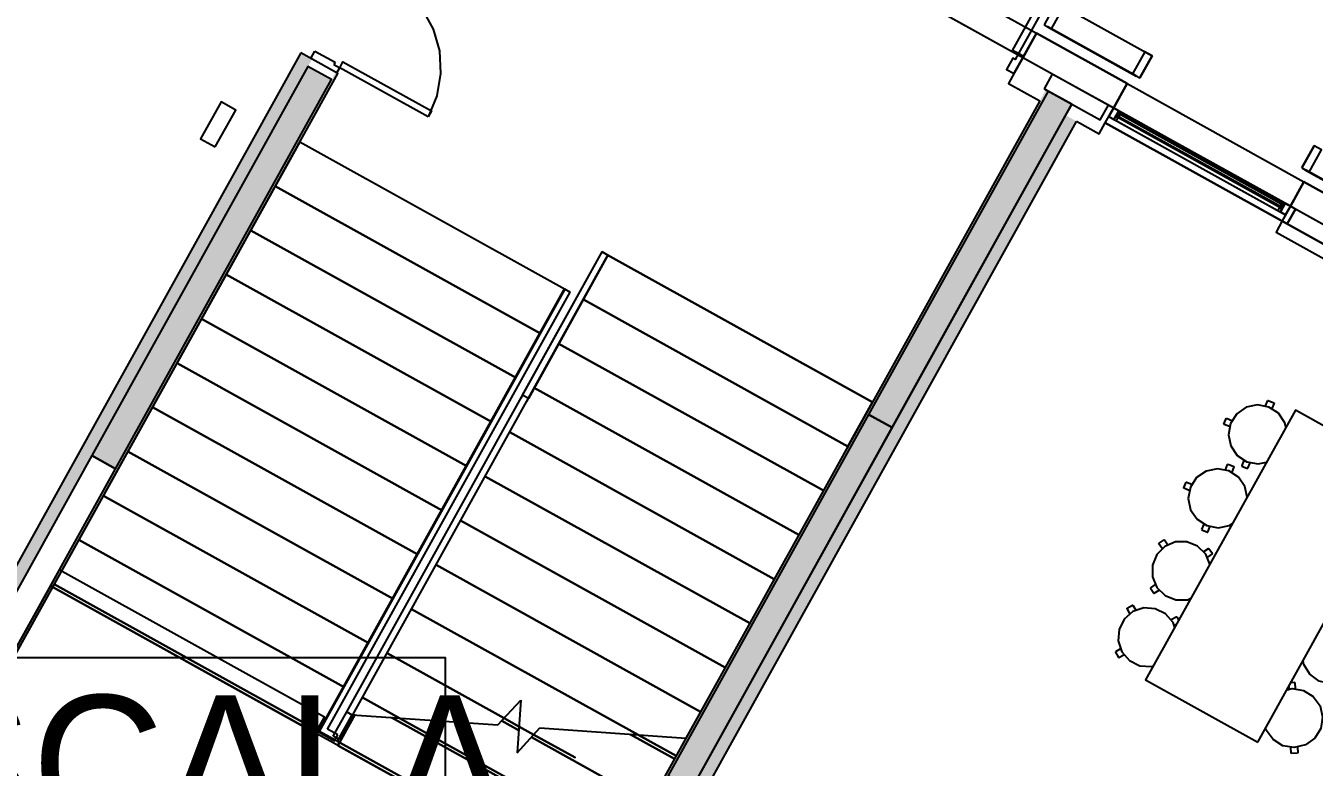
# Model space of a CAD drawing. Header units: metres. Extents: x 2.3 to 42.8, y 0.9 to 31.9.
# Drawn here: x 30.47 to 33.479, y 27.594 to 29.326 of the extents above; entities that cross this region are included whole.
import ezdxf

# ---------------------------------------------------------------- set-up
doc = ezdxf.new("R2010")
doc.units = ezdxf.units.M
for name, color, linetype in [('ARREDI', 9, 'Continuous'), ('INFISSI_VETRATE', 4, 'Continuous'), ('PARETI_STRUTTURE', 7, 'Continuous'), ('PILASTRI_SETTI', 8, 'Continuous'), ('WAYFINDING_RIQUADRI', 7, 'Continuous'), ('WAYFINDING_TESTI', 7, 'Continuous')]:
    doc.layers.add(name, color=color, linetype=linetype)

msp = doc.modelspace()

# ---------------------------------------------------------------- linework, layer by layer
at = {"layer": 'ARREDI'}
for points in [[(32.8562, 29.3231), (33.0628, 29.2084), (33.063, 29.2088), (32.8564, 29.3235)], [(30.6239, 28.322), (30.679, 28.2915), (31.1837, 29.2002), (31.1286, 29.2308)], [(32.8479, 29.1787), (32.9788, 29.106), (32.998, 29.1404), (32.867, 29.2131)], [(32.4931, 28.3876), (32.4381, 28.4181), (31.9698, 27.5748), (32.0249, 27.5442), (32.4931, 28.3876), (32.9125, 29.1428), (32.8574, 29.1734), (32.4381, 28.4181)], [(30.9122, 29.0429), (30.96, 29.1289), (30.9256, 29.148), (30.8778, 29.062)], [(33.011, 29.107), (33.0215, 29.1258), (33.0277, 29.1223), (33.0283, 29.1235), (33.01, 29.1337), (32.9989, 29.1137)], [(33.011, 29.107), (33.017, 29.1037), (33.0204, 29.1097), (33.0144, 29.113)], [(33.0213, 29.1114), (33.0184, 29.113), (33.0175, 29.1113), (33.0204, 29.1097)], [(33.0258, 29.1189), (33.0213, 29.1214), (33.0182, 29.1158), (33.0227, 29.1134)], [(33.024, 29.1244), (33.0232, 29.123), (33.0267, 29.1211), (33.0274, 29.1225)], [(33.4586, 28.9886), (33.8545, 28.7688), (33.8547, 28.7692), (33.4588, 28.989)], [(31.6719, 28.6071), (31.0523, 28.9511)], [(33.3999, 28.8911), (33.4032, 28.8971), (33.3973, 28.9004), (33.3939, 28.8944)], [(33.3982, 28.9022), (33.3973, 28.9004), (33.4001, 28.8989), (33.4011, 28.9006)], [(33.4022, 28.9099), (33.3991, 28.9043), (33.4036, 28.9019), (33.4066, 28.9074)], [(33.3999, 28.8911), (33.412, 28.8844), (33.4231, 28.9043), (33.4048, 28.9145), (33.4041, 28.9133), (33.4103, 28.9099)], [(33.4078, 28.9113), (33.4044, 28.9132), (33.4036, 28.9118), (33.407, 28.9099)], [(33.7706, 28.6663), (33.7897, 28.7008), (33.4351, 28.8976), (33.416, 28.8632)], [(31.6146, 28.5038), (30.9949, 28.8479)], [(31.5572, 28.4006), (30.9376, 28.7446)], [(31.4999, 28.2973), (30.8803, 28.6413)], [(31.4425, 28.194), (30.8229, 28.5381)], [(31.3852, 28.0908), (30.7656, 28.4348)], [(33.3474, 27.6525), (33.6971, 28.2825), (33.4348, 28.4281), (33.0851, 27.7982)], [(30.679, 28.2915), (30.6239, 28.322), (30.1288, 27.4305), (30.1839, 27.3999)], [(31.3279, 27.9875), (30.7082, 28.3315)], [(31.2705, 27.8842), (30.6509, 28.2283)], [(31.2132, 27.7809), (30.5936, 28.125)], [(30.527, 28.0178), (31.1466, 27.6738), (31.1674, 27.7111), (30.5478, 28.0552)], [(31.8178, 27.3011), (30.527, 28.0178), (30.1839, 27.3999), (31.4747, 26.6832)], [(31.3426, 27.7091), (31.8738, 27.4141)], [(31.5868, 27.7086), (31.6214, 27.6894)], [(31.6559, 27.6702), (31.7526, 27.6166)], [(31.9002, 27.6697), (31.9885, 27.6207)], [(31.1969, 27.6549), (31.8165, 27.3108)]]:
    msp.add_lwpolyline(points, close=True, dxfattribs=at)
for points in [[(33.0628, 29.2084), (32.8562, 29.3231)], [(31.1096, 29.0544), (30.5362, 28.0217), (31.1558, 27.6777), (30.5362, 28.0217), (30.1922, 27.4021)], [(31.1096, 29.0544), (31.7292, 28.7104)], [(35.438, 27.8896), (33.4586, 28.9886)], [(31.2193, 27.7236), (31.8156, 28.7976), (31.8293, 28.7899), (31.6437, 28.4556)], [(31.2335, 27.7168), (31.8293, 28.7899), (31.8156, 28.7975)], [(31.63, 28.4633), (31.8156, 28.7975)], [(31.1532, 27.6769), (31.7275, 28.7113)], [(31.1558, 27.6777), (31.7292, 28.7104)], [(31.7275, 28.7113), (31.7413, 28.7037)], [(31.1746, 27.683), (31.7413, 28.7037)], [(31.6398, 28.4485), (31.6437, 28.4556), (31.63, 28.4633), (31.626, 28.4561)], [(33.4128, 28.3884), (33.4106, 28.3987), (33.3954, 28.4208), (33.3729, 28.4355), (33.3465, 28.4405), (33.3202, 28.4349), (33.298, 28.4197), (33.2833, 28.3972)], [(33.3654, 28.438), (33.3704, 28.4505)], [(33.3704, 28.4505), (33.3714, 28.4509)], [(33.3714, 28.4509), (33.3846, 28.4456)], [(33.385, 28.4446), (33.38, 28.4322)], [(33.3846, 28.4456), (33.385, 28.4446)], [(33.2679, 28.3957), (33.2732, 28.4089)], [(33.2732, 28.4089), (33.2742, 28.4093)], [(33.2742, 28.4093), (33.2866, 28.4043)], [(33.2683, 28.3947), (33.2679, 28.3957)], [(33.2808, 28.3897), (33.2683, 28.3947)], [(33.2833, 28.3972), (33.2784, 28.3708), (33.2839, 28.3445), (33.2991, 28.3223), (33.3216, 28.3076), (33.3481, 28.3027), (33.3674, 28.3067)], [(33.3221, 28.2251), (33.3169, 28.2496), (33.3017, 28.2717), (33.2792, 28.2864), (33.2528, 28.2914), (33.2265, 28.2858), (33.2043, 28.2706), (33.1896, 28.2481)], [(33.2717, 28.2889), (33.2767, 28.3014)], [(33.2767, 28.3014), (33.2777, 28.3018)], [(33.2777, 28.3018), (33.2909, 28.2965)], [(33.2913, 28.2955), (33.2863, 28.2831)], [(33.2909, 28.2966), (33.2913, 28.2955)], [(33.3145, 28.311), (33.3095, 28.2985)], [(33.3095, 28.2985), (33.3099, 28.2975)], [(33.3099, 28.2975), (33.3231, 28.2922)], [(33.3231, 28.2922), (33.3241, 28.2927)], [(33.3241, 28.2926), (33.3291, 28.3051)], [(33.1742, 28.2466), (33.1795, 28.2598)], [(33.1795, 28.2598), (33.1805, 28.2602)], [(33.1805, 28.2602), (33.193, 28.2552)], [(33.1746, 28.2456), (33.1742, 28.2466)], [(33.1871, 28.2406), (33.1747, 28.2456)], [(33.1896, 28.2481), (33.1847, 28.2217), (33.1902, 28.1954), (33.2054, 28.1732), (33.2279, 28.1585), (33.2544, 28.1536), (33.2807, 28.1591), (33.2884, 28.1644)], [(33.2208, 28.1619), (33.2158, 28.1494)], [(33.2158, 28.1494), (33.2162, 28.1484)], [(33.2162, 28.1484), (33.2294, 28.1431)], [(33.2294, 28.1431), (33.2304, 28.1436)], [(33.2304, 28.1436), (33.2354, 28.156)], [(33.13, 28.1099), (33.1111, 28.0908), (33.101, 28.0659), (33.1012, 28.039), (33.1116, 28.0142), (33.1308, 27.9953), (33.1557, 27.9852), (33.1826, 27.9854), (33.191, 27.989)], [(33.1162, 28.1162), (33.1164, 28.1173)], [(33.1237, 28.1051), (33.1162, 28.1162)], [(33.1164, 28.1173), (33.1281, 28.1253)], [(33.1281, 28.1253), (33.1292, 28.1251)], [(33.1292, 28.1251), (33.1367, 28.114)], [(33.2353, 28.0688), (33.2257, 28.0916), (33.2065, 28.1105), (33.1816, 28.1206), (33.1547, 28.1204), (33.13, 28.1099)], [(33.2209, 28.0979), (33.232, 28.1054)], [(33.2408, 28.0924), (33.2297, 28.0848)], [(33.232, 28.1054), (33.2331, 28.1052)], [(33.2331, 28.1052), (33.241, 28.0935)], [(33.241, 28.0935), (33.2408, 28.0924)], [(33.1076, 28.021), (33.0965, 28.0135)], [(33.0965, 28.0135), (33.0963, 28.0124)], [(33.0963, 28.0124), (33.1042, 28.0006)], [(33.1042, 28.0006), (33.1053, 28.0004)], [(33.1053, 28.0004), (33.1164, 28.008)], [(33.0552, 27.9577), (33.035, 27.94), (33.0231, 27.9159), (33.0213, 27.8891), (33.0299, 27.8636), (33.0476, 27.8433), (33.0717, 27.8314), (33.0985, 27.8296), (33.1035, 27.8313)], [(33.0419, 27.965), (33.0422, 27.9661)], [(33.0486, 27.9534), (33.0419, 27.965)], [(33.0422, 27.9661), (33.0545, 27.9731)], [(33.0545, 27.9731), (33.0556, 27.9728)], [(33.1532, 27.9208), (33.1493, 27.9323), (33.1316, 27.9525), (33.1075, 27.9645), (33.0807, 27.9663), (33.0552, 27.9577)], [(33.0556, 27.9728), (33.0623, 27.9612)], [(33.145, 27.9389), (33.1566, 27.9456)], [(33.1569, 27.9276), (33.1528, 27.9253)], [(33.1566, 27.9456), (33.1577, 27.9453)], [(33.1577, 27.9453), (33.1623, 27.9373)], [(33.0263, 27.8706), (33.0147, 27.8639)], [(33.0147, 27.864), (33.0144, 27.8629)], [(33.0144, 27.8629), (33.0215, 27.8506)], [(33.0215, 27.8506), (33.0225, 27.8503)], [(33.0225, 27.8503), (33.0342, 27.857)], [(33.5882, 27.8555), (33.582, 27.8293), (33.5662, 27.8076), (33.5432, 27.7935), (33.5167, 27.7893), (33.4905, 27.7956), (33.4688, 27.8114), (33.4547, 27.8343), (33.4533, 27.8433)], [(33.4155, 27.7752), (33.4273, 27.778), (33.4538, 27.7737), (33.4767, 27.7595), (33.4924, 27.7377), (33.4985, 27.7115)], [(33.4193, 27.782), (33.4194, 27.7773)], [(33.4339, 27.792), (33.4246, 27.7916)], [(33.4347, 27.7912), (33.4339, 27.792)], [(33.4352, 27.7778), (33.4347, 27.7912)], [(31.1877, 27.6667), (31.2193, 27.7237), (31.2313, 27.717)], [(31.2335, 27.7168), (31.2313, 27.717), (31.1969, 27.6549)], [(31.2335, 27.7168), (31.2015, 27.6591)], [(33.4985, 27.7115), (33.4942, 27.685), (33.4801, 27.6621), (33.4582, 27.6464), (33.4321, 27.6402), (33.4055, 27.6446), (33.3827, 27.6587), (33.367, 27.6805), (33.3658, 27.6856)], [(31.1531, 27.6769), (31.1907, 27.656), (31.1984, 27.6698)], [(31.1969, 27.6549), (31.1558, 27.6777)], [(31.1984, 27.6698), (31.1746, 27.683)], [(31.2015, 27.6591), (31.1877, 27.6667)], [(32.0114, 27.6619), (31.9339, 27.5223)], [(33.4247, 27.627), (33.4242, 27.6404)], [(33.4255, 27.6263), (33.4247, 27.627)], [(33.4397, 27.6268), (33.4255, 27.6263)], [(33.4404, 27.6276), (33.4396, 27.6268)], [(33.4399, 27.641), (33.4404, 27.6276)]]:
    msp.add_lwpolyline(points, dxfattribs=at)
at = {"layer": 'INFISSI_VETRATE'}
for points in [[(33.0262, 29.1087), (33.0279, 29.1104)], [(33.0326, 29.1151), (33.0343, 29.1168)], [(33.0441, 29.0988), (33.0459, 29.1005)], [(33.0505, 29.1051), (33.0522, 29.1069)], [(33.062, 29.0888), (33.0638, 29.0906)], [(33.0684, 29.0952), (33.0701, 29.0969)], [(33.0799, 29.0789), (33.0817, 29.0806)], [(33.0863, 29.0853), (33.088, 29.087)], [(33.0978, 29.0689), (33.0996, 29.0707)], [(33.1042, 29.0753), (33.1059, 29.0771)], [(33.1157, 29.059), (33.1175, 29.0607)], [(33.1221, 29.0654), (33.1238, 29.0671)], [(33.1336, 29.0491), (33.1354, 29.0508)], [(33.14, 29.0554), (33.1417, 29.0572)], [(33.1515, 29.0391), (33.1533, 29.0409)], [(33.1579, 29.0455), (33.1596, 29.0472)], [(33.1694, 29.0292), (33.1712, 29.0309)], [(33.1758, 29.0356), (33.1775, 29.0373)], [(33.1873, 29.0192), (33.1891, 29.021)], [(33.1937, 29.0256), (33.1954, 29.0274)], [(33.2052, 29.0093), (33.207, 29.011)], [(33.2116, 29.0157), (33.2133, 29.0174)], [(33.2231, 28.9994), (33.2249, 29.0011)], [(33.2295, 29.0057), (33.2312, 29.0075)], [(33.241, 28.9894), (33.2428, 28.9912)], [(33.2474, 28.9958), (33.2491, 28.9975)], [(33.2589, 28.9795), (33.2607, 28.9812)], [(33.2653, 28.9859), (33.267, 28.9876)], [(33.2768, 28.9695), (33.2786, 28.9713)], [(33.2832, 28.9759), (33.2849, 28.9777)], [(33.2947, 28.9596), (33.2965, 28.9613)], [(33.3011, 28.966), (33.3028, 28.9677)], [(33.3126, 28.9497), (33.3144, 28.9514)], [(33.319, 28.956), (33.3207, 28.9578)], [(33.3305, 28.9397), (33.3323, 28.9415)], [(33.3369, 28.9461), (33.3386, 28.9478)], [(33.3484, 28.9298), (33.3502, 28.9315)], [(33.3548, 28.9362), (33.3566, 28.9379)], [(33.3663, 28.9198), (33.3681, 28.9216)], [(33.3727, 28.9262), (33.3745, 28.928)], [(33.3842, 28.9099), (33.386, 28.9116)], [(33.3906, 28.9163), (33.3924, 28.918)], [(33.4021, 28.9), (33.4022, 28.9)]]:
    msp.add_lwpolyline(points, dxfattribs=at)
at = {"layer": 'PARETI_STRUTTURE'}
for points in [[(28.291, 31.7549), (28.3223, 31.8113), (29.8748, 30.9493), (30.2879, 30.7199), (30.8534, 30.4059), (31.4345, 30.0832), (32.2552, 29.6276), (32.83, 29.3084), (33.0417, 29.1908), (33.4548, 28.9615), (33.8335, 28.7512), (34.2465, 28.5219), (34.6252, 28.3116), (35.0383, 28.0823), (35.4579, 27.8493), (36.039, 27.5266), (37.3963, 26.773), (37.8094, 26.5436), (38.503, 26.1585)], [(35.9962, 27.4756), (29.9263, 30.8459)], [(31.4728, 29.7467), (31.4757, 29.7519), (31.4895, 29.7442), (31.4818, 29.7305), (31.7916, 29.5584), (31.7993, 29.5722), (31.3175, 29.4344), (31.3605, 29.4037), (31.3957, 29.3642), (31.4212, 29.3178), (31.4358, 29.267), (31.4386, 29.2142), (31.4296, 29.162), (31.4093, 29.1132)], [(32.7862, 29.2579), (32.2355, 29.5637)], [(32.774, 29.2683), (32.9269, 29.5437), (32.9407, 29.5361)], [(32.9407, 29.5361), (32.7878, 29.2607)], [(32.8765, 29.3799), (33.1002, 29.2556)], [(33.0543, 29.2136), (32.865, 29.3187)], [(33.0417, 29.1908), (32.83, 29.3084), (32.7983, 29.2512)], [(31.1124, 29.2623), (30.0583, 27.3638), (30.0841, 27.3495)], [(31.1382, 29.2479), (31.1124, 29.2623)], [(31.1355, 29.2495), (31.1451, 29.2667)], [(31.1451, 29.2667), (31.1919, 29.2407)], [(32.7998, 29.254), (32.7878, 29.2607), (32.7801, 29.2469), (32.775, 29.2498), (32.7604, 29.2236), (32.7777, 29.2141)], [(32.7878, 29.2607), (32.774, 29.2683)], [(32.7983, 29.2512), (32.7792, 29.2168)], [(32.7792, 29.2168), (32.7983, 29.2512)], [(33.1002, 29.2556), (33.0716, 29.204)], [(31.1933, 29.2174), (31.1382, 29.2479)], [(31.1933, 29.2174), (31.1382, 29.2479)], [(31.1919, 29.2407), (31.189, 29.2355)], [(31.189, 29.2355), (31.2028, 29.2279)], [(31.1965, 29.2166), (31.2028, 29.2279), (31.2104, 29.2416), (31.417, 29.127), (31.4093, 29.1132)], [(31.4093, 29.1132), (31.2028, 29.2279)], [(30.1922, 27.4021), (31.1985, 29.2145), (31.1933, 29.2174)], [(32.7792, 29.2168), (32.7649, 29.191), (32.8379, 29.1504)], [(33.01, 29.1337), (33.0417, 29.1908)], [(32.8522, 29.1763), (32.8574, 29.1734)], [(32.8574, 29.1734), (32.8522, 29.1762)], [(32.8379, 29.1504), (31.4696, 26.6861)], [(31.5298, 26.6526), (32.9125, 29.1428)], [(32.9125, 29.1428), (32.8981, 29.117)], [(32.9909, 29.0993), (33.01, 29.1337)], [(33.2165, 29.019), (32.998, 29.1404)], [(32.8981, 29.117), (31.4992, 26.5975)], [(31.5251, 26.5832), (32.924, 29.1026)], [(32.924, 29.1027), (32.9765, 29.0735), (32.9909, 29.0993)], [(32.9989, 29.1137), (33.017, 29.1037)], [(33.017, 29.1037), (33.3939, 28.8944)], [(33.0171, 29.1138), (33.4024, 28.8998), (33.4036, 28.9019), (33.0182, 29.1158)], [(33.0172, 29.1036), (33.3937, 28.8945)], [(33.0283, 29.1235), (33.4047, 28.9145)], [(33.4048, 28.9145), (33.0283, 29.1235)], [(34.9874, 27.9907), (32.9909, 29.0993)], [(32.9909, 29.0993), (34.9874, 27.9907)], [(33.4502, 28.9938), (33.4789, 29.0454)], [(33.4351, 28.8976), (33.2165, 29.019)], [(33.8461, 28.7739), (33.4674, 28.9842)], [(33.8335, 28.7512), (33.4548, 28.9615), (33.4231, 28.9043)], [(33.3939, 28.8944), (33.412, 28.8844)], [(33.4183, 28.907), (33.4047, 28.9145)], [(33.404, 28.8699), (33.3896, 28.8441), (33.7683, 28.6338), (33.7826, 28.6597)], [(33.412, 28.8844), (33.404, 28.8699)], [(32.3899, 28.3436), (32.4472, 28.4468), (31.8276, 28.7909), (32.4472, 28.4468)], [(32.3899, 28.3436), (31.772, 28.6866), (32.3899, 28.3436), (32.3326, 28.2403)], [(32.3325, 28.2403), (31.7146, 28.5834), (32.3325, 28.2403), (32.2752, 28.137)], [(32.2752, 28.137), (31.6573, 28.4801), (32.2752, 28.137), (32.2179, 28.0337)], [(32.2179, 28.0337), (31.6, 28.3768), (32.2179, 28.0337), (32.1605, 27.9305)], [(32.1605, 27.9305), (31.5426, 28.2736), (32.1605, 27.9305), (32.1032, 27.8272)], [(32.1032, 27.8272), (31.4853, 28.1703), (32.1032, 27.8272), (32.0458, 27.7239)], [(32.0458, 27.7239), (31.4279, 28.067), (32.0458, 27.7239), (32.0114, 27.6619)], [(31.5723, 27.6929), (31.6257, 27.7508)], [(31.6257, 27.7508), (31.617, 27.628)], [(31.2313, 27.717), (31.5723, 27.6929)], [(31.617, 27.628), (31.6705, 27.6859)], [(31.6705, 27.6859), (32.0114, 27.6619)]]:
    msp.add_lwpolyline(points, dxfattribs=at)
for points in [[(32.8478, 29.3282), (32.865, 29.3187), (32.8937, 29.3703), (32.8765, 29.3799)], [(32.7998, 29.254), (32.83, 29.3084)], [(33.0543, 29.2136), (33.0716, 29.204), (33.1002, 29.2556), (33.083, 29.2652)], [(30.6239, 28.322), (30.679, 28.2915), (31.1837, 29.2002), (31.1286, 29.2308)], [(32.8479, 29.1787), (32.9788, 29.106), (32.998, 29.1404), (32.867, 29.2131)], [(33.0417, 29.1908), (33.01, 29.1337)], [(32.4931, 28.3876), (32.9125, 29.1428), (32.8574, 29.1734), (32.4381, 28.4181)], [(33.4231, 28.9043), (33.01, 29.1337), (32.9989, 29.1137), (33.412, 28.8844)], [(33.0171, 29.1138), (33.0182, 29.1158), (33.4036, 28.9019), (33.4024, 28.8998)], [(33.4066, 28.9074), (33.0213, 29.1213), (33.0224, 29.1234), (33.4078, 28.9094)], [(33.4078, 28.9094), (33.0224, 29.1234), (33.0213, 29.1214), (33.4066, 28.9074)], [(33.4502, 28.9938), (33.4674, 28.9842), (33.4961, 29.0358), (33.4789, 29.0454)], [(33.4231, 28.9043), (33.4548, 28.9615)], [(33.4351, 28.8976), (33.4231, 28.9043), (33.404, 28.8699), (33.416, 28.8632)], [(33.7706, 28.6663), (33.7897, 28.7008), (33.4351, 28.8976), (33.416, 28.8632)], [(32.4931, 28.3876), (32.4381, 28.4181), (31.9698, 27.5748), (32.0249, 27.5442)], [(30.679, 28.2915), (30.6239, 28.322), (30.1288, 27.4305), (30.1839, 27.3999)], [(30.527, 28.0178), (31.1466, 27.6738), (31.1674, 27.7111), (30.5478, 28.0552)], [(31.8178, 27.3011), (30.527, 28.0178), (30.1839, 27.3999), (31.4747, 26.6832)], [(31.3706, 27.9637), (31.9002, 27.6697)], [(31.3133, 27.8605), (31.5868, 27.7086)], [(31.2559, 27.7572), (31.3426, 27.7091)], [(31.8127, 27.304), (31.1982, 27.6451), (31.2378, 27.7165), (31.1982, 27.6451)], [(31.324, 27.7104), (31.87, 27.4072)], [(31.324, 27.7104), (31.87, 27.4072)], [(31.6207, 27.6807), (31.5813, 27.7027)], [(31.6207, 27.6807), (31.5813, 27.7027)], [(31.6214, 27.6894), (31.6559, 27.6702)], [(31.9273, 27.5105), (31.6504, 27.6643)], [(31.9273, 27.5105), (31.6504, 27.6643)], [(31.8816, 27.671), (31.9847, 27.6138)], [(31.8816, 27.671), (31.9847, 27.6138)]]:
    msp.add_lwpolyline(points, close=True, dxfattribs=at)
at = {"layer": 'PILASTRI_SETTI'}
for points in [[(30.0841, 27.3495), (31.1382, 29.2479), (30.0583, 27.3638), (31.1124, 29.2623)], [(30.679, 28.2915), (31.1837, 29.2002), (30.6239, 28.322), (31.1286, 29.2308)], [(30.1893, 27.3969), (31.1985, 29.2145), (30.1841, 27.3998), (31.1933, 29.2173)], [(31.4747, 26.6832), (32.8574, 29.1734), (31.4696, 26.6861), (32.8522, 29.1763)], [(31.5298, 26.6526), (32.9125, 29.1428), (31.4747, 26.6832), (32.8574, 29.1734)], [(32.4931, 28.3876), (32.9125, 29.1428), (32.4381, 28.4181), (32.8574, 29.1734)], [(31.5251, 26.5832), (32.924, 29.1026), (31.4992, 26.5975), (32.8982, 29.117)], [(32.0249, 27.5442), (32.4931, 28.3876), (31.9698, 27.5748), (32.4381, 28.4181)]]:
    msp.add_solid(points, dxfattribs=at)
at = {"layer": 'WAYFINDING_RIQUADRI'}
msp.add_lwpolyline([(30.35, 27.35), (31.45, 27.35), (31.45, 27.85), (30.35, 27.85)], close=True, dxfattribs=at)

# ---------------------------------------------------------------- texts
at = {"layer": 'WAYFINDING_TESTI', "insert": (30.9, 27.6), "char_height": 0.32, "attachment_point": 5}
msp.add_mtext('SCALA', dxfattribs=at)

doc.saveas('drawing.dxf')
